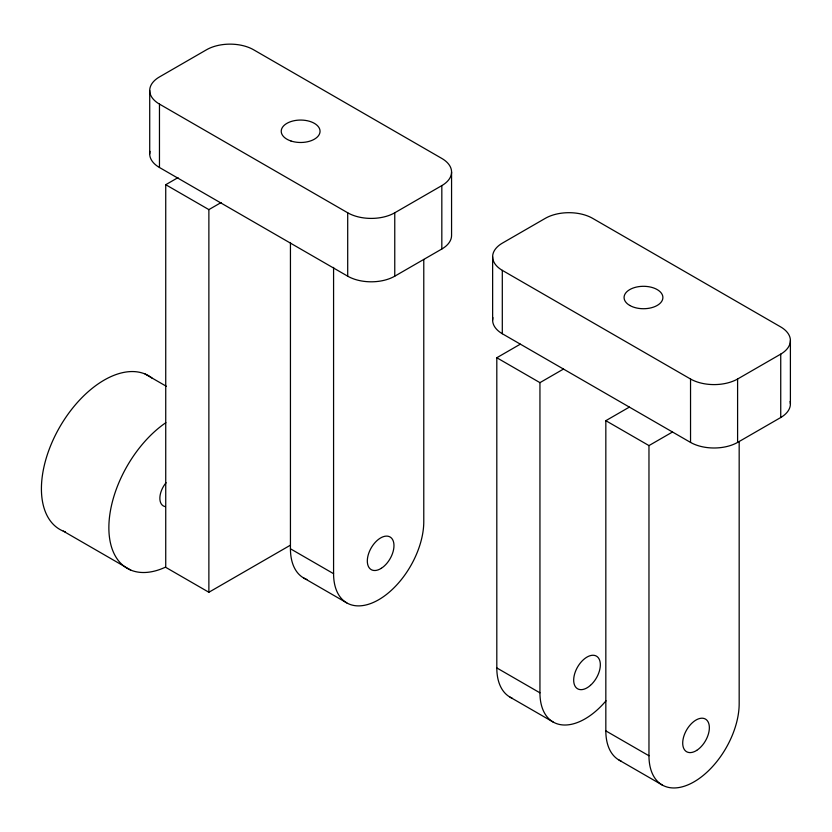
<?xml version="1.0" encoding="UTF-8"?>
<svg xmlns="http://www.w3.org/2000/svg" width="832" height="832" viewBox="0 0 832 832"><rect width="100%" height="100%" fill="white"/><g stroke="black" fill="none" stroke-linecap="round" stroke-linejoin="round"><path stroke-width="1.25" d="M290.233 545.282L208.874 592.259L165.734 567.351L165.734 184.704L177.996 177.632M165.734 184.704L208.874 209.612L221.135 202.54M159.463 104.104L347.703 212.784A33.28 19.209 0 0 0 394.763 212.784L441.823 185.609A33.28 19.209 0 0 0 441.823 158.444L253.583 49.764A33.28 19.209 0 0 0 206.523 49.764L159.463 76.939A33.28 19.209 0 0 0 159.463 104.104L159.463 167.502L347.703 276.182A33.28 19.209 0 0 0 394.763 276.182L441.823 249.007A33.28 19.209 0 0 0 451.568 235.425L451.568 172.026M512.169 698.214A63.783 36.826 -60 0 1 496.808 667.93L496.808 357.739L520.343 344.157M496.808 357.739L539.947 382.647L563.482 369.065M621.182 761.155A63.783 36.826 -60 0 1 605.831 730.881L605.831 420.68L629.366 407.098M502.299 270.348L690.539 379.018A33.488 19.334 0 0 0 737.599 379.018L780.738 354.12A33.488 19.334 0 0 0 780.738 326.945L592.498 218.265A33.488 19.334 0 0 0 545.438 218.265L502.299 243.173A33.488 19.334 0 0 0 502.299 270.348L502.299 333.736L690.539 442.416A33.488 19.334 0 0 0 737.599 442.416L780.738 417.518A33.488 19.334 0 0 0 790.119 401.43M605.831 420.68L648.97 445.588L672.506 432.006M145.038 373.994L166.4 386.318M290.441 242.486L290.441 548.787L333.58 573.695A63.783 36.826 -60 0 0 378.685 599.737A63.783 36.826 -60 0 0 423.779 521.622L423.779 259.449M496.808 667.93L539.947 692.838A63.783 36.826 -60 0 0 606.018 700.794M605.831 730.881L648.97 755.778A63.783 36.826 -60 0 0 694.065 781.82A63.783 36.826 -60 0 0 739.17 703.706L739.17 441.532M303.649 577.98L346.788 602.888M510.016 697.133L553.155 722.03M619.039 760.074L662.178 784.982M63.294 531.128L130.749 570.076M790.4 340.527L790.4 403.926M780.738 354.12L780.738 417.518M737.599 379.018L737.599 442.416M690.539 379.018L690.539 442.416M648.97 445.588L648.97 755.778M539.947 382.647L539.947 692.838M492.638 256.755L492.638 320.154M441.823 185.609L441.823 249.007M394.763 212.784L394.763 276.182M347.703 212.784L347.703 276.182M333.58 267.394L333.58 573.695M208.874 209.612L208.874 592.259M149.718 90.522L149.718 153.92M502.299 333.736A33.488 19.334 0 0 1 492.918 317.647M165.443 567.174A88.733 51.23 -60 0 1 108.867 527.478A88.733 51.23 -60 0 1 165.88 422.666M65.468 531.939A88.733 51.23 -60 0 1 58.926 428.47A88.733 51.23 -60 0 1 151.986 378.04M165.391 506.626A16.64 9.61 -60 0 1 166.088 482.716M159.463 167.502A33.28 19.209 0 0 1 149.999 151.414M306.925 579.519A63.783 36.826 -60 0 1 290.441 548.787M696.706 750.391A18.855 10.889 -60 0 0 707.221 720.574A18.855 10.889 -60 0 0 684.164 735.249A18.855 10.889 -60 0 0 696.706 750.391M629.751 305.438A19.406 11.211 0 0 0 662.23 300.414A19.406 11.211 0 0 0 638.456 286.686A19.406 11.211 0 0 0 629.751 305.438M590.46 685.339A18.855 10.889 -60 0 0 596.44 656.136A18.855 10.889 -60 0 0 574.132 675.917A18.855 10.889 -60 0 0 590.46 685.339M290.93 140.982A19.406 11.211 0 0 0 320.05 131.279A19.406 11.211 0 0 0 290.93 121.566A19.406 11.211 0 0 0 290.93 140.982M381.316 568.298A18.855 10.889 -60 0 0 391.841 538.491A18.855 10.889 -60 0 0 368.774 553.155A18.855 10.889 -60 0 0 381.316 568.298"/></g></svg>
